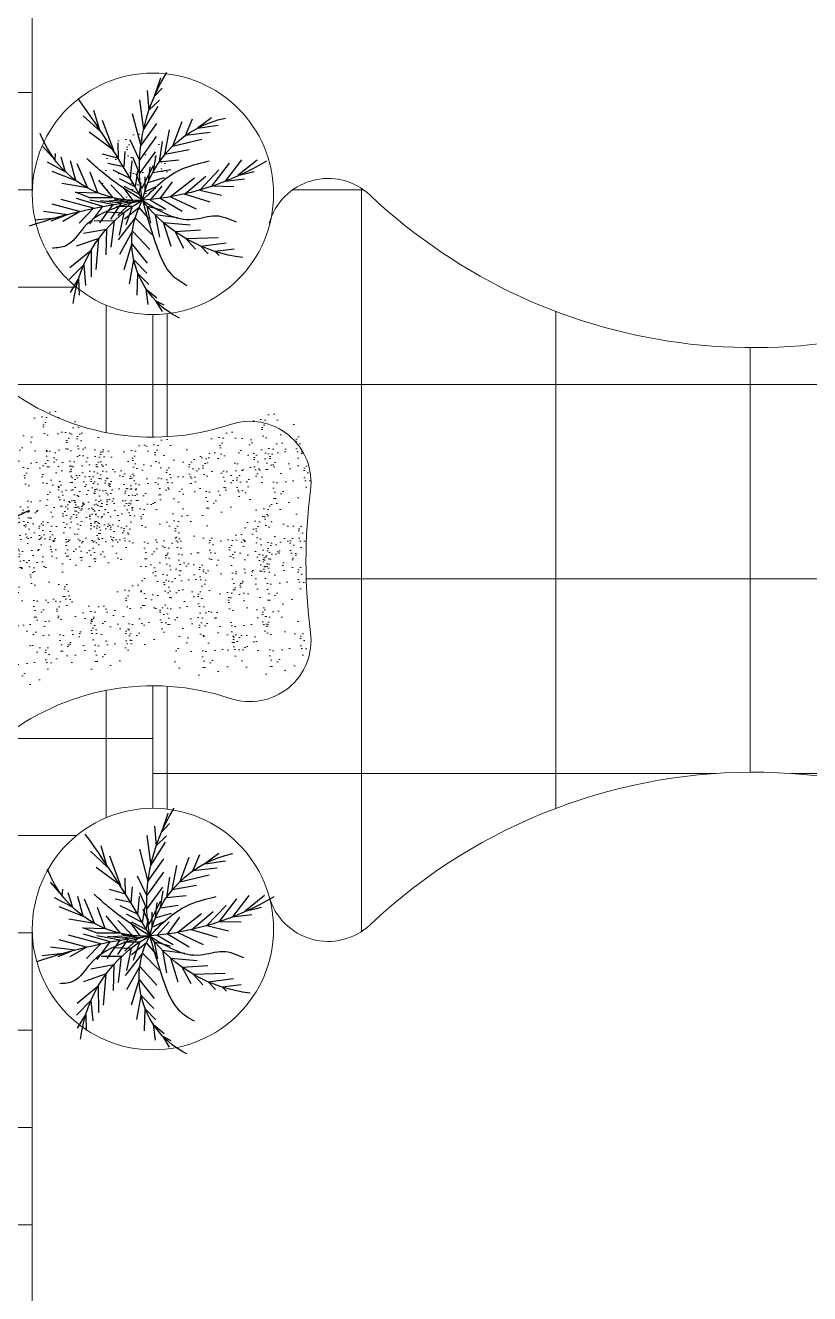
# Model space of a CAD drawing. Header units: millimetres. Extents: x 287 to 445, y 520 to 576.
# Drawn here: x 303.11 to 315.92, y 531.26 to 551.96 of the extents above; entities that cross this region are included whole.
import ezdxf

# ---------------------------------------------------------------- set-up
doc = ezdxf.new("R2010")
doc.units = ezdxf.units.MM
doc.header["$LTSCALE"] = 0.015
doc.layers.add('01 Corte', color=10, linetype='Continuous')
doc.layers.add('puntos alameda', color=94, linetype='Continuous')
for name, color, linetype, lineweight in [('pasto', 56, 'Continuous', 5), ('PISOS', 7, 'Continuous', 18), ('vereda', 31, 'Continuous', 13)]:
    doc.layers.add(name, color=color, linetype=linetype, lineweight=lineweight)

# ---------------------------------------------------------------- blocks, each defined once
blk = doc.blocks.new('i')
at = {"layer": 'puntos alameda'}
for points in [[(6835.981, 3374.241), (6835.398, 3373.521), (6835.552, 3374.13)], [(6835.987, 3373.656), (6835.19, 3373.046), (6835.273, 3373.768)], [(6832.641, 3373.377), (6832.552, 3372.668), (6832.406, 3372.816)], [(6834.981, 3373.371), (6835, 3372.54), (6835.865, 3373.21)], [(6832.468, 3372.408), (6832.753, 3372.134), (6832.879, 3373.081)], [(6833.062, 3372.776), (6833.031, 3371.583), (6832.641, 3371.927)], [(6835.612, 3372.807), (6834.856, 3372.087), (6834.662, 3372.899)], [(6837.565, 3372.532), (6837.177, 3372.003), (6837.292, 3372.781)], [(6834.406, 3372.479), (6834.705, 3371.511), (6835.381, 3372.319)], [(6837.014, 3372.473), (6836.905, 3371.557), (6837.521, 3371.821)], [(6832.671, 3371.496), (6833.299, 3371.162), (6833.362, 3372.115)], [(6835.301, 3371.888), (6834.601, 3370.996), (6834.149, 3371.95)], [(6837.415, 3371.413), (6836.5, 3371.068), (6836.763, 3372.171)], [(6832.743, 3371.013), (6833.635, 3370.731), (6833.554, 3371.725)], [(6834.055, 3371.423), (6834.54, 3370.606), (6835.169, 3371.071)], [(6836.678, 3370.678), (6835.916, 3370.571), (6835.986, 3371.306)], [(6836.362, 3371.693), (6836.193, 3370.784), (6837.113, 3370.959)], [(6833.814, 3371.262), (6833.927, 3370.416), (6833.091, 3370.574)], [(6834.999, 3370.672), (6834.496, 3370.226), (6834.145, 3370.822)], [(6836.157, 3370.438), (6835.519, 3370.327), (6835.623, 3371.004)], [(6830.299, 3370.685), (6830.7, 3370.44), (6830.549, 3370.737)], [(6830.569, 3370.159), (6831.147, 3370.081), (6830.817, 3370.479)], [(6833.617, 3370.247), (6834.254, 3370.115), (6834.101, 3370.72)], [(6835.357, 3370.023), (6834.794, 3370.024), (6835.008, 3370.48)], [(6835.481, 3369.687), (6834.917, 3369.919), (6835.774, 3370.35)], [(6835.729, 3370.212), (6835.146, 3370.151), (6835.322, 3370.763)], [(6836.103, 3369.561), (6835.469, 3369.83), (6836.293, 3370.434)], [(6836.728, 3369.474), (6835.971, 3369.832), (6836.863, 3370.468)], [(6837.724, 3369.557), (6836.509, 3369.875), (6837.355, 3370.475)], [(6838.24, 3369.829), (6837.114, 3369.978), (6837.99, 3370.53)], [(6838.589, 3370.121), (6837.853, 3370.183), (6838.223, 3370.573)], [(6839.056, 3370.617), (6838.362, 3370.38), (6838.681, 3370.684)], [(6830.915, 3369.74), (6831.734, 3369.771), (6831.32, 3370.173)], [(6831.343, 3369.452), (6832.244, 3369.615), (6831.745, 3370.098)], [(6832.121, 3370.122), (6832.85, 3369.542), (6831.871, 3369.24)], [(6832.458, 3369.085), (6833.32, 3369.566), (6832.631, 3370.21)], [(6833.188, 3370.295), (6833.819, 3369.668), (6832.99, 3369.025)], [(6833.774, 3369.263), (6834.206, 3369.808), (6833.795, 3370.17)], [(6834.998, 3369.258), (6834.706, 3369.813), (6835.126, 3369.89)], [(6833.567, 3369.333), (6834.24, 3369.566), (6834.239, 3368.968)], [(6833.906, 3369.01), (6834.384, 3369.503), (6834.519, 3368.877)], [(6834.969, 3369.208), (6834.469, 3369.574), (6834.393, 3368.904)], [(6835.566, 3369.757), (6834.98, 3369.663), (6835.282, 3369.075)], [(6835.615, 3368.822), (6835.289, 3369.489), (6835.95, 3369.556)], [(6832.721, 3368.767), (6833.701, 3368.886), (6833.695, 3368.131)], [(6834.04, 3368.585), (6834.009, 3369.241), (6833.172, 3369.069)], [(6833.769, 3368.748), (6834.365, 3369.149), (6834.455, 3368.36)], [(6835.054, 3368.749), (6834.489, 3369.296), (6834.434, 3368.542)], [(6836.308, 3369.282), (6835.723, 3369.236), (6835.855, 3368.643)], [(6836.218, 3368.424), (6836.052, 3369.037), (6836.633, 3369.025)], [(6833.237, 3367.73), (6833.394, 3368.59), (6832.424, 3368.568)], [(6833.59, 3367.968), (6834.244, 3368.457), (6834.537, 3367.459)], [(6833.627, 3368.342), (6834.313, 3368.835), (6834.474, 3367.961)], [(6835.228, 3368.293), (6834.57, 3368.829), (6834.571, 3367.967)], [(6837.474, 3368.431), (6836.358, 3368.847), (6837.031, 3367.937)], [(6831.956, 3367.22), (6832.598, 3368.011), (6831.605, 3368.019)], [(6831.876, 3368.201), (6833.046, 3368.307), (6832.755, 3367.453)], [(6833.621, 3367.568), (6834.173, 3368.101), (6834.498, 3366.895)], [(6834.571, 3367.967), (6834.773, 3367.426), (6834.751, 3368.265), (6835.531, 3367.979)], [(6837.645, 3367.716), (6837.061, 3368.348), (6837.844, 3368.117)], [(6831.019, 3367.237), (6831.527, 3367.539), (6830.921, 3367.561)], [(6831.504, 3367.19), (6832.055, 3367.735), (6831.284, 3367.804)], [(6833.695, 3366.952), (6834.054, 3367.572), (6834.328, 3366.546)], [(6835.858, 3367.483), (6834.938, 3367.872), (6835.099, 3366.908)], [(6834.068, 3366.224), (6833.944, 3367.137), (6833.685, 3366.497)], [(6835.57, 3366.533), (6835.212, 3367.441), (6835.95, 3367.242)], [(6836.104, 3366.873), (6835.546, 3367.044), (6835.904, 3366.371)], [(6833.743, 3365.911), (6833.821, 3366.688)], [(6836.49, 3366.2), (6835.979, 3366.658), (6836.228, 3366.676)]]:
    blk.add_lwpolyline(points, dxfattribs=at)
for centre, radius, start, end in [((6845.114, 3369.143), 10.672, 149.2725, 175.7189), ((6837.864, 3374.365), 5.577, 186.8007, 232.5313), ((6833.609, 3373.876), 4.03, 282.3691, 348.2759), ((6832.926, 3372.746), 3.204, 206.1678, 298.8527), ((6835.697, 3376.513), 6.687, 259.4397, 302.1776), ((6830.032, 3372.38), 5.067, 276.4241, 331.1994), ((6814.481, 3372.25), 20.124, 341.0229, 353.4051), ((6838.322, 3369.721), 3.856, 176.7505, 249.5716), ((6816.597, 3337.663), 36.895, 53.9971, 61.0215)]:
    blk.add_arc(centre, radius, start, end, dxfattribs=at)
for points in [[(6834.472, 3369.939), (6833.762, 3371.844), (6833.893, 3372.69), (6833.66, 3373.458)], [(6834.472, 3369.939), (6835.615, 3371.353), (6835.902, 3372.251), (6835.948, 3372.439)], [(6834.472, 3369.939), (6832.571, 3370.538), (6831.694, 3371.028), (6831.285, 3371.607)], [(6834.472, 3369.939), (6833.439, 3367.726), (6832.769, 3367.07), (6832.677, 3366.563)], [(6834.472, 3369.939), (6835.56, 3368.386), (6836.04, 3367.852)]]:
    blk.add_spline(points, degree=3, dxfattribs=at)

msp = doc.modelspace()

# ---------------------------------------------------------------- hatches: boundary and pattern name
at = {"layer": 'pasto', "ltscale": 0.3}
h = msp.add_hatch(dxfattribs=at)
h.set_pattern_fill('AR-SAND', color=256, scale=0.008, angle=90, style=0)
h.set_pattern_definition([(127.5, (524.73523, 565.54974), (-0.3915306, -0.01280025), [0, -0.308864, 0, -0.34544, 0, -0.3302]), (97.5, (524.73523, 565.54974), (-0.5734601, 0.3596186), [0, -0.166624, 0, -0.278384, 0, -0.10668]), (57.5, (524.73523, 565.2998), (-0.00114975, 0.6327939), [0, -0.1016, 0, -0.36576, 0, -0.47752]), (47.5, (524.73523, 565.2998), (-0.1783435, 0.6108452), [0, -0.0508, 0, -0.239776, 0, -0.27432])])
edge = h.paths.add_edge_path()
edge.add_arc((304.881, 549.614), 0.588, 90, 450)
h = msp.add_hatch(dxfattribs=at)
h.set_pattern_fill('AR-SAND', color=256, scale=0.008, angle=90, style=0)
h.set_pattern_definition([(127.5, (523.36812, 561.02128), (-0.3915306, -0.01280025), [0, -0.308864, 0, -0.34544, 0, -0.3302]), (97.5, (523.3681, 561.0213), (-0.5734601, 0.3596186), [0, -0.166624, 0, -0.278384, 0, -0.10668]), (57.5, (523.36812, 560.77135), (-0.00114975, 0.6327939), [0, -0.1016, 0, -0.36576, 0, -0.47752]), (47.5, (523.3681, 560.77135), (-0.1783435, 0.6108452), [0, -0.0508, 0, -0.239776, 0, -0.27432])])
edge = h.paths.add_edge_path()
edge.add_arc((303.514, 545.085), 0.588, 90, 450)
h = msp.add_hatch(dxfattribs=at)
h.set_pattern_fill('AR-SAND', color=256, scale=0.008, angle=90, style=0)
h.set_pattern_definition([(127.5, (526.9417, 560.97734), (-0.3915306, -0.01280025), [0, -0.308864, 0, -0.34544, 0, -0.3302]), (97.5, (526.9417, 560.97734), (-0.5734601, 0.3596186), [0, -0.166624, 0, -0.278384, 0, -0.10668]), (57.5, (526.9417, 560.7274), (-0.00114975, 0.6327939), [0, -0.1016, 0, -0.36576, 0, -0.47752]), (47.5, (526.9417, 560.7274), (-0.1783435, 0.6108452), [0, -0.0508, 0, -0.239776, 0, -0.27432])])
edge = h.paths.add_edge_path()
edge.add_arc((307.087, 545.041), 0.588, 90, 450)
h = msp.add_hatch(dxfattribs=at)
h.set_pattern_fill('AR-SAND', color=256, scale=0.008, angle=90, style=0)
h.set_pattern_definition([(127.5, (523.74848, 560.7652), (-0.3915306, -0.01280025), [0, -0.308864, 0, -0.34544, 0, -0.3302]), (97.5, (523.7485, 560.7652), (-0.5734601, 0.3596186), [0, -0.166624, 0, -0.278384, 0, -0.10668]), (57.5, (523.74848, 560.51525), (-0.00114975, 0.6327939), [0, -0.1016, 0, -0.36576, 0, -0.47752]), (47.5, (523.7485, 560.51525), (-0.1783435, 0.6108452), [0, -0.0508, 0, -0.239776, 0, -0.27432])])
edge = h.paths.add_edge_path()
edge.add_arc((303.894, 544.829), 0.588, 90, 450)
h = msp.add_hatch(dxfattribs=at)
h.set_pattern_fill('AR-SAND', color=256, scale=0.008, angle=90, style=0)
h.set_pattern_definition([(127.5, (526.25654, 560.68254), (-0.3915306, -0.01280025), [0, -0.308864, 0, -0.34544, 0, -0.3302]), (97.5, (526.25654, 560.68254), (-0.5734601, 0.3596186), [0, -0.166624, 0, -0.278384, 0, -0.10668]), (57.5, (526.25654, 560.4326), (-0.00114975, 0.6327939), [0, -0.1016, 0, -0.36576, 0, -0.47752]), (47.5, (526.25654, 560.4326), (-0.1783435, 0.6108452), [0, -0.0508, 0, -0.239776, 0, -0.27432])])
edge = h.paths.add_edge_path()
edge.add_arc((306.402, 544.747), 0.588, 90, 450)
h = msp.add_hatch(dxfattribs=at)
h.set_pattern_fill('AR-SAND', color=256, scale=0.008, angle=90, style=0)
h.set_pattern_definition([(127.5, (524.825, 560.47255), (-0.3915306, -0.01280025), [0, -0.308864, 0, -0.34544, 0, -0.3302]), (97.5, (524.825, 560.47255), (-0.5734601, 0.3596186), [0, -0.166624, 0, -0.278384, 0, -0.10668]), (57.5, (524.825, 560.2226), (-0.00114975, 0.6327939), [0, -0.1016, 0, -0.36576, 0, -0.47752]), (47.5, (524.825, 560.2226), (-0.1783435, 0.6108452), [0, -0.0508, 0, -0.239776, 0, -0.27432])])
edge = h.paths.add_edge_path()
edge.add_arc((304.971, 544.537), 0.588, 90, 450)
h = msp.add_hatch(dxfattribs=at)
h.set_pattern_fill('AR-SAND', color=256, scale=0.008, angle=90, style=0)
h.set_pattern_definition([(127.5, (525.1937, 560.56578), (-0.3915306, -0.01280025), [0, -0.308864, 0, -0.34544, 0, -0.3302]), (97.5, (525.1937, 560.5658), (-0.5734601, 0.3596186), [0, -0.166624, 0, -0.278384, 0, -0.10668]), (57.5, (525.1937, 560.31585), (-0.00114975, 0.6327939), [0, -0.1016, 0, -0.36576, 0, -0.47752]), (47.5, (525.1937, 560.31585), (-0.1783435, 0.6108452), [0, -0.0508, 0, -0.239776, 0, -0.27432])])
edge = h.paths.add_edge_path()
edge.add_arc((305.339, 544.63), 0.588, 90, 450)
h = msp.add_hatch(dxfattribs=at)
h.set_pattern_fill('AR-SAND', color=256, scale=0.008, angle=90, style=0)
h.set_pattern_definition([(127.5, (527.07276, 560.50374), (-0.3915306, -0.01280025), [0, -0.308864, 0, -0.34544, 0, -0.3302]), (97.5, (527.07276, 560.50374), (-0.5734601, 0.3596186), [0, -0.166624, 0, -0.278384, 0, -0.10668]), (57.5, (527.07276, 560.2538), (-0.00114975, 0.6327939), [0, -0.1016, 0, -0.36576, 0, -0.47752]), (47.5, (527.07276, 560.2538), (-0.1783435, 0.6108452), [0, -0.0508, 0, -0.239776, 0, -0.27432])])
edge = h.paths.add_edge_path()
edge.add_arc((307.218, 544.568), 0.588, 90, 450)
h = msp.add_hatch(dxfattribs=at)
h.set_pattern_fill('AR-SAND', color=256, scale=0.008, angle=90, style=0)
h.set_pattern_definition([(127.5, (523.06092, 560.19154), (-0.3915306, -0.01280025), [0, -0.308864, 0, -0.34544, 0, -0.3302]), (97.5, (523.0609, 560.19154), (-0.5734601, 0.3596186), [0, -0.166624, 0, -0.278384, 0, -0.10668]), (57.5, (523.06092, 559.9416), (-0.00114975, 0.6327939), [0, -0.1016, 0, -0.36576, 0, -0.47752]), (47.5, (523.0609, 559.9416), (-0.1783435, 0.6108452), [0, -0.0508, 0, -0.239776, 0, -0.27432])])
edge = h.paths.add_edge_path()
edge.add_arc((303.206, 544.256), 0.588, 90, 450)
h = msp.add_hatch(dxfattribs=at)
h.set_pattern_fill('AR-SAND', color=256, scale=0.008, angle=90, style=0)
h.set_pattern_definition([(127.5, (523.82116, 560.29757), (-0.3915306, -0.01280025), [0, -0.308864, 0, -0.34544, 0, -0.3302]), (97.5, (523.82116, 560.29757), (-0.5734601, 0.3596186), [0, -0.166624, 0, -0.278384, 0, -0.10668]), (57.5, (523.82116, 560.04763), (-0.00114975, 0.6327939), [0, -0.1016, 0, -0.36576, 0, -0.47752]), (47.5, (523.82116, 560.04763), (-0.1783435, 0.6108452), [0, -0.0508, 0, -0.239776, 0, -0.27432])])
edge = h.paths.add_edge_path()
edge.add_arc((303.967, 544.362), 0.588, 90, 450)
h = msp.add_hatch(dxfattribs=at)
h.set_pattern_fill('AR-SAND', color=256, scale=0.008, angle=90, style=0)
h.set_pattern_definition([(127.5, (524.23398, 560.37316), (-0.3915306, -0.01280025), [0, -0.308864, 0, -0.34544, 0, -0.3302]), (97.5, (524.234, 560.37316), (-0.5734601, 0.3596186), [0, -0.166624, 0, -0.278384, 0, -0.10668]), (57.5, (524.23398, 560.12322), (-0.00114975, 0.6327939), [0, -0.1016, 0, -0.36576, 0, -0.47752]), (47.5, (524.234, 560.1232), (-0.1783435, 0.6108452), [0, -0.0508, 0, -0.239776, 0, -0.27432])])
edge = h.paths.add_edge_path()
edge.add_arc((304.38, 544.437), 0.588, 90, 450)
h = msp.add_hatch(dxfattribs=at)
h.set_pattern_fill('AR-SAND', color=256, scale=0.008, angle=90, style=0)
h.set_pattern_definition([(127.5, (525.9756, 560.34954), (-0.3915306, -0.01280025), [0, -0.308864, 0, -0.34544, 0, -0.3302]), (97.5, (525.9756, 560.34954), (-0.5734601, 0.3596186), [0, -0.166624, 0, -0.278384, 0, -0.10668]), (57.5, (525.9756, 560.0996), (-0.00114975, 0.6327939), [0, -0.1016, 0, -0.36576, 0, -0.47752]), (47.5, (525.9756, 560.0996), (-0.1783435, 0.6108452), [0, -0.0508, 0, -0.239776, 0, -0.27432])])
edge = h.paths.add_edge_path()
edge.add_arc((306.121, 544.414), 0.588, 90, 450)
h = msp.add_hatch(dxfattribs=at)
h.set_pattern_fill('AR-SAND', color=256, scale=0.008, angle=90, style=0)
h.set_pattern_definition([(127.5, (524.14874, 560.13246), (-0.3915306, -0.01280025), [0, -0.308864, 0, -0.34544, 0, -0.3302]), (97.5, (524.14874, 560.13246), (-0.5734601, 0.3596186), [0, -0.166624, 0, -0.278384, 0, -0.10668]), (57.5, (524.14874, 559.88252), (-0.00114975, 0.6327939), [0, -0.1016, 0, -0.36576, 0, -0.47752]), (47.5, (524.14874, 559.8825), (-0.1783435, 0.6108452), [0, -0.0508, 0, -0.239776, 0, -0.27432])])
edge = h.paths.add_edge_path()
edge.add_arc((304.294, 544.197), 0.588, 90, 450)
h = msp.add_hatch(dxfattribs=at)
h.set_pattern_fill('AR-SAND', color=256, scale=0.008, angle=90, style=0)
h.set_pattern_definition([(127.5, (524.20866, 559.9338), (-0.3915306, -0.01280025), [0, -0.308864, 0, -0.34544, 0, -0.3302]), (97.5, (524.20866, 559.9338), (-0.5734601, 0.3596186), [0, -0.166624, 0, -0.278384, 0, -0.10668]), (57.5, (524.20866, 559.68385), (-0.00114975, 0.6327939), [0, -0.1016, 0, -0.36576, 0, -0.47752]), (47.5, (524.20866, 559.68385), (-0.1783435, 0.6108452), [0, -0.0508, 0, -0.239776, 0, -0.27432])])
edge = h.paths.add_edge_path()
edge.add_arc((304.354, 543.998), 0.588, 90, 450)
h = msp.add_hatch(dxfattribs=at)
h.set_pattern_fill('AR-SAND', color=256, scale=0.008, angle=90, style=0)
h.set_pattern_definition([(127.5, (522.52147, 559.58362), (-0.3915306, -0.01280025), [0, -0.308864, 0, -0.34544, 0, -0.3302]), (97.5, (522.52147, 559.5836), (-0.5734601, 0.3596186), [0, -0.166624, 0, -0.278384, 0, -0.10668]), (57.5, (522.52147, 559.3337), (-0.00114975, 0.6327939), [0, -0.1016, 0, -0.36576, 0, -0.47752]), (47.5, (522.52147, 559.3337), (-0.1783435, 0.6108452), [0, -0.0508, 0, -0.239776, 0, -0.27432])])
edge = h.paths.add_edge_path()
edge.add_arc((302.667, 543.648), 0.588, 90, 450)
h = msp.add_hatch(dxfattribs=at)
h.set_pattern_fill('AR-SAND', color=256, scale=0.008, angle=90, style=0)
h.set_pattern_definition([(127.5, (522.7434, 559.56174), (-0.3915306, -0.01280025), [0, -0.308864, 0, -0.34544, 0, -0.3302]), (97.5, (522.7434, 559.56174), (-0.5734601, 0.3596186), [0, -0.166624, 0, -0.278384, 0, -0.10668]), (57.5, (522.7434, 559.3118), (-0.00114975, 0.6327939), [0, -0.1016, 0, -0.36576, 0, -0.47752]), (47.5, (522.7434, 559.3118), (-0.1783435, 0.6108452), [0, -0.0508, 0, -0.239776, 0, -0.27432])])
edge = h.paths.add_edge_path()
edge.add_arc((302.889, 543.626), 0.588, 90, 450)
h = msp.add_hatch(dxfattribs=at)
h.set_pattern_fill('AR-SAND', color=256, scale=0.008, angle=90, style=0)
h.set_pattern_definition([(127.5, (522.92157, 559.3802), (-0.3915306, -0.01280025), [0, -0.308864, 0, -0.34544, 0, -0.3302]), (97.5, (522.92157, 559.3802), (-0.5734601, 0.3596186), [0, -0.166624, 0, -0.278384, 0, -0.10668]), (57.5, (522.92157, 559.13027), (-0.00114975, 0.6327939), [0, -0.1016, 0, -0.36576, 0, -0.47752]), (47.5, (522.9216, 559.13027), (-0.1783435, 0.6108452), [0, -0.0508, 0, -0.239776, 0, -0.27432])])
edge = h.paths.add_edge_path()
edge.add_arc((303.067, 543.444), 0.588, 90, 450)
h = msp.add_hatch(dxfattribs=at)
h.set_pattern_fill('AR-SAND', color=256, scale=0.008, angle=90, style=0)
h.set_pattern_definition([(127.5, (523.68616, 559.5648), (-0.3915306, -0.01280025), [0, -0.308864, 0, -0.34544, 0, -0.3302]), (97.5, (523.68616, 559.5648), (-0.5734601, 0.3596186), [0, -0.166624, 0, -0.278384, 0, -0.10668]), (57.5, (523.68616, 559.31486), (-0.00114975, 0.6327939), [0, -0.1016, 0, -0.36576, 0, -0.47752]), (47.5, (523.68616, 559.31486), (-0.1783435, 0.6108452), [0, -0.0508, 0, -0.239776, 0, -0.27432])])
edge = h.paths.add_edge_path()
edge.add_arc((303.832, 543.629), 0.588, 90, 450)
h = msp.add_hatch(dxfattribs=at)
h.set_pattern_fill('AR-SAND', color=256, scale=0.008, angle=90, style=0)
h.set_pattern_definition([(127.5, (523.90807, 559.5429), (-0.3915306, -0.01280025), [0, -0.308864, 0, -0.34544, 0, -0.3302]), (97.5, (523.90807, 559.5429), (-0.5734601, 0.3596186), [0, -0.166624, 0, -0.278384, 0, -0.10668]), (57.5, (523.90807, 559.29297), (-0.00114975, 0.6327939), [0, -0.1016, 0, -0.36576, 0, -0.47752]), (47.5, (523.90807, 559.29297), (-0.1783435, 0.6108452), [0, -0.0508, 0, -0.239776, 0, -0.27432])])
edge = h.paths.add_edge_path()
edge.add_arc((304.054, 543.607), 0.588, 90, 450)
h = msp.add_hatch(dxfattribs=at)
h.set_pattern_fill('AR-SAND', color=256, scale=0.008, angle=90, style=0)
h.set_pattern_definition([(127.5, (524.13, 559.52102), (-0.3915306, -0.01280025), [0, -0.308864, 0, -0.34544, 0, -0.3302]), (97.5, (524.13, 559.521), (-0.5734601, 0.3596186), [0, -0.166624, 0, -0.278384, 0, -0.10668]), (57.5, (524.13, 559.2711), (-0.00114975, 0.6327939), [0, -0.1016, 0, -0.36576, 0, -0.47752]), (47.5, (524.13, 559.2711), (-0.1783435, 0.6108452), [0, -0.0508, 0, -0.239776, 0, -0.27432])])
edge = h.paths.add_edge_path()
edge.add_arc((304.276, 543.585), 0.588, 90, 450)
h = msp.add_hatch(dxfattribs=at)
h.set_pattern_fill('AR-SAND', color=256, scale=0.008, angle=90, style=0)
h.set_pattern_definition([(127.5, (524.9664, 559.52002), (-0.3915306, -0.01280025), [0, -0.308864, 0, -0.34544, 0, -0.3302]), (97.5, (524.9664, 559.52), (-0.5734601, 0.3596186), [0, -0.166624, 0, -0.278384, 0, -0.10668]), (57.5, (524.9664, 559.27008), (-0.00114975, 0.6327939), [0, -0.1016, 0, -0.36576, 0, -0.47752]), (47.5, (524.9664, 559.2701), (-0.1783435, 0.6108452), [0, -0.0508, 0, -0.239776, 0, -0.27432])])
edge = h.paths.add_edge_path()
edge.add_arc((305.112, 543.584), 0.588, 90, 450)
h = msp.add_hatch(dxfattribs=at)
h.set_pattern_fill('AR-SAND', color=256, scale=0.008, angle=90, style=0)
h.set_pattern_definition([(127.5, (526.98763, 559.5185), (-0.3915306, -0.01280025), [0, -0.308864, 0, -0.34544, 0, -0.3302]), (97.5, (526.98763, 559.5185), (-0.5734601, 0.3596186), [0, -0.166624, 0, -0.278384, 0, -0.10668]), (57.5, (526.98763, 559.26857), (-0.00114975, 0.6327939), [0, -0.1016, 0, -0.36576, 0, -0.47752]), (47.5, (526.9876, 559.26857), (-0.1783435, 0.6108452), [0, -0.0508, 0, -0.239776, 0, -0.27432])])
edge = h.paths.add_edge_path()
edge.add_arc((307.133, 543.583), 0.588, 90, 450)
h = msp.add_hatch(dxfattribs=at)
h.set_pattern_fill('AR-SAND', color=256, scale=0.008, angle=90, style=0)
h.set_pattern_definition([(127.5, (525.5264, 559.32566), (-0.3915306, -0.01280025), [0, -0.308864, 0, -0.34544, 0, -0.3302]), (97.5, (525.5264, 559.32566), (-0.5734601, 0.3596186), [0, -0.166624, 0, -0.278384, 0, -0.10668]), (57.5, (525.5264, 559.07572), (-0.00114975, 0.6327939), [0, -0.1016, 0, -0.36576, 0, -0.47752]), (47.5, (525.5264, 559.0757), (-0.1783435, 0.6108452), [0, -0.0508, 0, -0.239776, 0, -0.27432])])
edge = h.paths.add_edge_path()
edge.add_arc((305.672, 543.39), 0.588, 90, 450)
h = msp.add_hatch(dxfattribs=at)
h.set_pattern_fill('AR-SAND', color=256, scale=0.008, angle=90, style=0)
h.set_pattern_definition([(127.5, (526.84546, 559.3196), (-0.3915306, -0.01280025), [0, -0.308864, 0, -0.34544, 0, -0.3302]), (97.5, (526.84546, 559.3196), (-0.5734601, 0.3596186), [0, -0.166624, 0, -0.278384, 0, -0.10668]), (57.5, (526.84546, 559.06967), (-0.00114975, 0.6327939), [0, -0.1016, 0, -0.36576, 0, -0.47752]), (47.5, (526.84546, 559.06967), (-0.1783435, 0.6108452), [0, -0.0508, 0, -0.239776, 0, -0.27432])])
edge = h.paths.add_edge_path()
edge.add_arc((306.991, 543.384), 0.588, 90, 450)
h = msp.add_hatch(dxfattribs=at)
h.set_pattern_fill('AR-SAND', color=256, scale=0.008, angle=90, style=0)
h.set_pattern_definition([(127.5, (526.4068, 559.01475), (-0.3915306, -0.01280025), [0, -0.308864, 0, -0.34544, 0, -0.3302]), (97.5, (526.4068, 559.01475), (-0.5734601, 0.3596186), [0, -0.166624, 0, -0.278384, 0, -0.10668]), (57.5, (526.4068, 558.7648), (-0.00114975, 0.6327939), [0, -0.1016, 0, -0.36576, 0, -0.47752]), (47.5, (526.4068, 558.7648), (-0.1783435, 0.6108452), [0, -0.0508, 0, -0.239776, 0, -0.27432])])
edge = h.paths.add_edge_path()
edge.add_arc((306.552, 543.079), 0.588, 90, 450)
h = msp.add_hatch(dxfattribs=at)
h.set_pattern_fill('AR-SAND', color=256, scale=0.008, angle=90, style=0)
h.set_pattern_definition([(127.5, (525.36666, 558.8873), (-0.3915306, -0.01280025), [0, -0.308864, 0, -0.34544, 0, -0.3302]), (97.5, (525.36666, 558.8873), (-0.5734601, 0.3596186), [0, -0.166624, 0, -0.278384, 0, -0.10668]), (57.5, (525.36666, 558.63735), (-0.00114975, 0.6327939), [0, -0.1016, 0, -0.36576, 0, -0.47752]), (47.5, (525.36666, 558.63735), (-0.1783435, 0.6108452), [0, -0.0508, 0, -0.239776, 0, -0.27432])])
edge = h.paths.add_edge_path()
edge.add_arc((305.512, 542.951), 0.588, 90, 450)
h = msp.add_hatch(dxfattribs=at)
h.set_pattern_fill('AR-SAND', color=256, scale=0.008, angle=90, style=0)
h.set_pattern_definition([(127.5, (526.9765, 558.846), (-0.3915306, -0.01280025), [0, -0.308864, 0, -0.34544, 0, -0.3302]), (97.5, (526.9765, 558.846), (-0.5734601, 0.3596186), [0, -0.166624, 0, -0.278384, 0, -0.10668]), (57.5, (526.9765, 558.59608), (-0.00114975, 0.6327939), [0, -0.1016, 0, -0.36576, 0, -0.47752]), (47.5, (526.9765, 558.5961), (-0.1783435, 0.6108452), [0, -0.0508, 0, -0.239776, 0, -0.27432])])
edge = h.paths.add_edge_path()
edge.add_arc((307.122, 542.91), 0.588, 90, 450)
h = msp.add_hatch(dxfattribs=at)
h.set_pattern_fill('AR-SAND', color=256, scale=0.008, angle=90, style=0)
h.set_pattern_definition([(127.5, (523.15984, 558.5707), (-0.3915306, -0.01280025), [0, -0.308864, 0, -0.34544, 0, -0.3302]), (97.5, (523.15984, 558.5707), (-0.5734601, 0.3596186), [0, -0.166624, 0, -0.278384, 0, -0.10668]), (57.5, (523.15984, 558.32076), (-0.00114975, 0.6327939), [0, -0.1016, 0, -0.36576, 0, -0.47752]), (47.5, (523.15984, 558.32076), (-0.1783435, 0.6108452), [0, -0.0508, 0, -0.239776, 0, -0.27432])])
edge = h.paths.add_edge_path()
edge.add_arc((303.305, 542.635), 0.588, 90, 450)
h = msp.add_hatch(dxfattribs=at)
h.set_pattern_fill('AR-SAND', color=256, scale=0.008, angle=90, style=0)
h.set_pattern_definition([(127.5, (525.34134, 558.4479), (-0.3915306, -0.01280025), [0, -0.308864, 0, -0.34544, 0, -0.3302]), (97.5, (525.34134, 558.4479), (-0.5734601, 0.3596186), [0, -0.166624, 0, -0.278384, 0, -0.10668]), (57.5, (525.34134, 558.19798), (-0.00114975, 0.6327939), [0, -0.1016, 0, -0.36576, 0, -0.47752]), (47.5, (525.34134, 558.198), (-0.1783435, 0.6108452), [0, -0.0508, 0, -0.239776, 0, -0.27432])])
edge = h.paths.add_edge_path()
edge.add_arc((305.487, 542.512), 0.588, 90, 450)
h = msp.add_hatch(dxfattribs=at)
h.set_pattern_fill('AR-SAND', color=256, scale=0.008, angle=90, style=0)
h.set_pattern_definition([(127.5, (524.71906, 558.1904), (-0.3915306, -0.01280025), [0, -0.308864, 0, -0.34544, 0, -0.3302]), (97.5, (524.71906, 558.1904), (-0.5734601, 0.3596186), [0, -0.166624, 0, -0.278384, 0, -0.10668]), (57.5, (524.71906, 557.94048), (-0.00114975, 0.6327939), [0, -0.1016, 0, -0.36576, 0, -0.47752]), (47.5, (524.71906, 557.9405), (-0.1783435, 0.6108452), [0, -0.0508, 0, -0.239776, 0, -0.27432])])
edge = h.paths.add_edge_path()
edge.add_arc((304.865, 542.255), 0.588, 90, 450)
h = msp.add_hatch(dxfattribs=at)
h.set_pattern_fill('AR-SAND', color=256, scale=0.008, angle=90, style=0)
h.set_pattern_definition([(127.5, (526.39397, 558.15605), (-0.3915306, -0.01280025), [0, -0.308864, 0, -0.34544, 0, -0.3302]), (97.5, (526.39397, 558.15605), (-0.5734601, 0.3596186), [0, -0.166624, 0, -0.278384, 0, -0.10668]), (57.5, (526.39397, 557.9061), (-0.00114975, 0.6327939), [0, -0.1016, 0, -0.36576, 0, -0.47752]), (47.5, (526.39397, 557.9061), (-0.1783435, 0.6108452), [0, -0.0508, 0, -0.239776, 0, -0.27432])])
edge = h.paths.add_edge_path()
edge.add_arc((306.54, 542.22), 0.588, 90, 450)
h = msp.add_hatch(dxfattribs=at)
h.set_pattern_fill('AR-SAND', color=256, scale=0.008, angle=90, style=0)
h.set_pattern_definition([(127.5, (523.59113, 558.01218), (-0.3915306, -0.01280025), [0, -0.308864, 0, -0.34544, 0, -0.3302]), (97.5, (523.59113, 558.0122), (-0.5734601, 0.3596186), [0, -0.166624, 0, -0.278384, 0, -0.10668]), (57.5, (523.59113, 557.76224), (-0.00114975, 0.6327939), [0, -0.1016, 0, -0.36576, 0, -0.47752]), (47.5, (523.59113, 557.76224), (-0.1783435, 0.6108452), [0, -0.0508, 0, -0.239776, 0, -0.27432])])
edge = h.paths.add_edge_path()
edge.add_arc((303.737, 542.076), 0.588, 90, 450)
h = msp.add_hatch(dxfattribs=at)
h.set_pattern_fill('AR-SAND', color=256, scale=0.008, angle=90, style=0)
h.set_pattern_definition([(127.5, (524.16085, 557.84345), (-0.3915306, -0.01280025), [0, -0.308864, 0, -0.34544, 0, -0.3302]), (97.5, (524.16085, 557.84345), (-0.5734601, 0.3596186), [0, -0.166624, 0, -0.278384, 0, -0.10668]), (57.5, (524.16085, 557.5935), (-0.00114975, 0.6327939), [0, -0.1016, 0, -0.36576, 0, -0.47752]), (47.5, (524.16085, 557.5935), (-0.1783435, 0.6108452), [0, -0.0508, 0, -0.239776, 0, -0.27432])])
edge = h.paths.add_edge_path()
edge.add_arc((304.306, 541.908), 0.588, 90, 450)
h = msp.add_hatch(dxfattribs=at)
h.set_pattern_fill('AR-SAND', color=256, scale=0.008, angle=90, style=0)
h.set_pattern_definition([(127.5, (525.91784, 557.7473), (-0.3915306, -0.01280025), [0, -0.308864, 0, -0.34544, 0, -0.3302]), (97.5, (525.91784, 557.7473), (-0.5734601, 0.3596186), [0, -0.166624, 0, -0.278384, 0, -0.10668]), (57.5, (525.91784, 557.49735), (-0.00114975, 0.6327939), [0, -0.1016, 0, -0.36576, 0, -0.47752]), (47.5, (525.91784, 557.49735), (-0.1783435, 0.6108452), [0, -0.0508, 0, -0.239776, 0, -0.27432])])
edge = h.paths.add_edge_path()
edge.add_arc((306.063, 541.811), 0.588, 90, 450)
h = msp.add_hatch(dxfattribs=at)
h.set_pattern_fill('AR-SAND', color=256, scale=0.008, angle=90, style=0)
h.set_pattern_definition([(127.5, (527.01388, 557.76302), (-0.3915306, -0.01280025), [0, -0.308864, 0, -0.34544, 0, -0.3302]), (97.5, (527.0139, 557.763), (-0.5734601, 0.3596186), [0, -0.166624, 0, -0.278384, 0, -0.10668]), (57.5, (527.01388, 557.5131), (-0.00114975, 0.6327939), [0, -0.1016, 0, -0.36576, 0, -0.47752]), (47.5, (527.0139, 557.5131), (-0.1783435, 0.6108452), [0, -0.0508, 0, -0.239776, 0, -0.27432])])
edge = h.paths.add_edge_path()
edge.add_arc((307.159, 541.827), 0.588, 90, 450)
h = msp.add_hatch(dxfattribs=at)
h.set_pattern_fill('AR-SAND', color=256, scale=0.008, angle=90, style=0)
h.set_pattern_definition([(127.5, (522.8497, 557.53495), (-0.3915306, -0.01280025), [0, -0.308864, 0, -0.34544, 0, -0.3302]), (97.5, (522.8497, 557.53495), (-0.5734601, 0.3596186), [0, -0.166624, 0, -0.278384, 0, -0.10668]), (57.5, (522.8497, 557.285), (-0.00114975, 0.6327939), [0, -0.1016, 0, -0.36576, 0, -0.47752]), (47.5, (522.8497, 557.285), (-0.1783435, 0.6108452), [0, -0.0508, 0, -0.239776, 0, -0.27432])])
edge = h.paths.add_edge_path()
edge.add_arc((302.995, 541.599), 0.588, 90, 450)
at = {"layer": 'PISOS'}
h = msp.add_hatch(dxfattribs=at)
h.set_pattern_fill('NET', color=256, scale=0.5, angle=90, style=0)
h.set_pattern_definition([(90, (860.0486, 203.2016), (-1.5875, 1e-16), []), (180, (860.0486, 203.2016), (-2e-16, -1.5875), [])])
h.paths.add_polyline_path([(301.219, 555.788), (301.219, 549.213, 0.022651), (301.235, 548.854, -0.441003), (300.239, 547.763), (299.99, 547.763), (299.84, 547.763), (298.74, 547.763), (298.74, 547.378), (298.74, 544.688), (299.616, 544.688, -0.632615), (302.676, 546.139, 0.173054), (305.19, 545.242), (305.19, 547.242, -0.414214), (303.219, 549.213), (303.219, 555.936)])
h = msp.add_hatch(dxfattribs=at)
h.set_pattern_fill('NET', color=256, style=0)
h.set_pattern_definition([(0, (-12.079, 0), (0, 3.175), []), (90, (-12.079, 0), (-3.175, 2e-16), [])])
h.paths.add_polyline_path([(318.932, 543.359, -0.091632), (319.61, 547.947, -0.332506), (308.738, 549.192, 0.526757), (307.126, 548.842, -0.359856), (305.19, 547.242), (305.19, 545.242, 0.081212), (306.455, 545.448, -0.554141), (307.765, 544.372, 0.064656), (307.765, 542.054, -0.554141), (306.455, 540.977, 0.081212), (305.19, 541.184), (305.19, 539.184, -0.336599), (307.088, 537.742, 0.564204), (308.738, 537.284, -0.407921), (321.518, 537.045, -0.196864)])
h = msp.add_hatch(dxfattribs=at)
h.set_pattern_fill('NET', color=256, scale=0.5, angle=90, style=0)
h.set_pattern_definition([(270, (860.0486, 883.2239), (-1.5875, 1e-16), []), (180, (860.0486, 883.2239), (0, 1.5875), [])])
h.paths.add_polyline_path([(301.219, 530.638), (301.219, 537.213, -0.022651), (301.235, 537.572, 0.441003), (300.239, 538.662), (299.99, 538.662), (299.84, 538.662), (298.74, 538.662), (298.74, 539.047), (298.74, 541.738), (299.616, 541.738, 0.632615), (302.676, 540.287, -0.173054), (305.19, 541.184), (305.19, 539.184, 0.414214), (303.219, 537.213), (303.219, 530.49)])

# ---------------------------------------------------------------- linework, layer by layer
at = {"layer": '01 Corte'}
msp.add_line((303.167, 544.045), (302.286, 543.631), dxfattribs=at)
at = {"layer": 'PISOS'}
for p, q in [((303.219, 549.213), (303.219, 563.019)), ((305.19, 547.242), (305.19, 545.242)), ((305.19, 539.184), (305.19, 541.184)), ((303.219, 537.213), (303.219, 523.406))]:
    msp.add_line(p, q, dxfattribs=at)
for centre in [(305.19, 549.213), (305.19, 537.213)]:
    msp.add_circle(centre, 1.971, dxfattribs=at)
for centre, radius, start, end in [((308.052, 548.464), 1, 46.6853, 164.4127), ((315.006, 555.841), 9.138, 226.6853, 300.2545), ((305.19, 549.213), 3.971, 230.7278, 288.5717), ((306.773, 544.501), 1, 352.6012, 108.5717), ((316.69, 543.213), 9, 172.6012, 187.3988), ((306.773, 541.925), 1, 251.4283, 7.3988), ((305.19, 537.213), 3.971, 71.4283, 129.2722), ((315.006, 530.635), 9.138, 44.5483, 133.3147), ((308.052, 538.011), 1, 195.5873, 313.3147)]:
    msp.add_arc(centre, radius, start, end, dxfattribs=at)

# ---------------------------------------------------------------- block references
at = {"layer": 'vereda', "xscale": -0.4354085205814044, "yscale": 0.4354085205823139, "zscale": 0.4354085205817523, "rotation": 270}
for p in [(-1162.281, -2426.68), (-1162.163, -2438.686)]:
    msp.add_blockref('i', p, dxfattribs=at)

doc.saveas('drawing.dxf')
